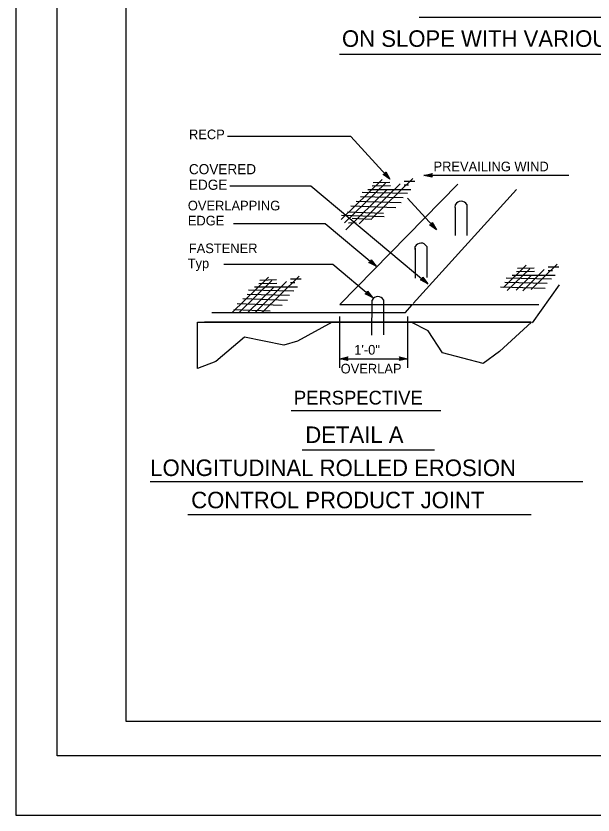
# Model space of a CAD drawing. Extents: x -894 to 866, y -472 to 714.
# Drawn here: x -894 to -475, y -472 to 108 of the extents above; entities that cross this region are included whole.
import ezdxf

# ---------------------------------------------------------------- set-up
doc = ezdxf.new("R2010")
doc.units = 0
for name, color, linetype in [('56 Stage 3 Anno', 7, 'Continuous'), ('57 Undefined', 7, 'Continuous'), ('58 Soundwalls', 7, 'Continuous'), ('60 Nongeo Data', 7, 'Continuous'), ('border_PLOTTING-ELEMENTS', 7, 'Continuous'), ('border_rw_22x34_Cut_Lines', 7, 'Continuous'), ('border_SHEET', 7, 'Continuous')]:
    doc.layers.add(name, color=color, linetype=linetype)

msp = doc.modelspace()

# ---------------------------------------------------------------- linework, layer by layer
at = {"layer": '56 Stage 3 Anno'}
for p, q in [((-625.76, -6.58), (-625.33, -5.11)), ((-625.44, -5.5), (-623.22, -9.35)), ((-625.33, -5.11), (-625.33, -5.11)), ((-625.33, -5.11), (-622.3, -10.35)), ((-627.26, -6.89), (-625.76, -6.58)), ((-622.3, -10.35), (-627.26, -6.89)), ((-627.26, -6.89), (-627.26, -6.89)), ((-623.23, -9.34), (-626.84, -6.82)), ((-624.14, -8.35), (-626.47, -6.72)), ((-625.06, -7.34), (-626.06, -6.65)), ((-625.68, -6.27), (-625.06, -7.34)), ((-625.54, -5.91), (-624.14, -8.35)), ((-622.3, -10.35), (-622.3, -10.35)), ((-597.58, -7.67), (-591.67, -6.36)), ((-591.67, -8.98), (-597.58, -7.67)), ((-597.58, -7.67), (-597.58, -7.67)), ((-591.89, -8.63), (-596.22, -7.67)), ((-596.21, -7.66), (-591.9, -6.71)), ((-594.86, -7.67), (-592.08, -7.05)), ((-592.12, -8.28), (-594.86, -7.67)), ((-593.5, -7.67), (-592.31, -7.41)), ((-592.29, -7.94), (-593.5, -7.67)), ((-591.67, -6.36), (-592.46, -7.67)), ((-592.46, -7.67), (-591.67, -8.98)), ((-591.67, -6.36), (-591.67, -6.36)), ((-591.67, -8.98), (-591.67, -8.98)), ((-593.5, -43.66), (-592, -43.35)), ((-588.54, -47.12), (-593.5, -43.66)), ((-593.5, -43.66), (-593.5, -43.66)), ((-589.47, -46.11), (-593.08, -43.59)), ((-590.38, -45.11), (-592.71, -43.48)), ((-591.3, -44.11), (-592.3, -43.42)), ((-592, -43.35), (-591.56, -41.88)), ((-591.92, -43.04), (-591.3, -44.11)), ((-591.78, -42.68), (-590.38, -45.11)), ((-591.68, -42.27), (-589.46, -46.12)), ((-591.56, -41.88), (-591.56, -41.88)), ((-591.56, -41.88), (-588.54, -47.12)), ((-588.54, -47.12), (-588.54, -47.12)), ((-636.16, -70.39), (-635.92, -68.88)), ((-635.98, -69.28), (-633.27, -72.8)), ((-635.92, -68.88), (-635.92, -68.88)), ((-635.92, -68.88), (-632.23, -73.67)), ((-637.6, -70.9), (-636.16, -70.39)), ((-632.23, -73.67), (-637.6, -70.9)), ((-637.6, -70.9), (-637.6, -70.9)), ((-633.28, -72.79), (-637.2, -70.77)), ((-634.32, -71.93), (-636.85, -70.62)), ((-635.36, -71.06), (-636.44, -70.5)), ((-636.12, -70.07), (-635.36, -71.06)), ((-636.03, -69.7), (-634.32, -71.93)), ((-632.23, -73.67), (-632.23, -73.67)), ((-600.18, -83.63), (-598.74, -83.13)), ((-594.81, -86.41), (-600.18, -83.63)), ((-600.18, -83.63), (-600.18, -83.63)), ((-595.86, -85.53), (-599.78, -83.51)), ((-596.9, -84.66), (-599.43, -83.36)), ((-597.94, -83.79), (-599.02, -83.24)), ((-598.74, -83.13), (-598.5, -81.61)), ((-598.7, -82.81), (-597.94, -83.79)), ((-598.61, -82.44), (-596.9, -84.66)), ((-598.56, -82.02), (-595.85, -85.54)), ((-598.5, -81.61), (-598.5, -81.61)), ((-598.5, -81.61), (-594.81, -86.41)), ((-594.81, -86.41), (-594.81, -86.41)), ((-638.86, -93.17), (-638.62, -91.65)), ((-638.82, -92.85), (-638.06, -93.83)), ((-638.73, -92.47), (-637.02, -94.7)), ((-638.68, -92.06), (-635.97, -95.57)), ((-638.62, -91.65), (-638.62, -91.65)), ((-638.62, -91.65), (-634.93, -96.44)), ((-640.3, -93.67), (-638.86, -93.17)), ((-634.93, -96.44), (-640.3, -93.67)), ((-640.3, -93.67), (-640.3, -93.67)), ((-635.98, -95.57), (-639.9, -93.55)), ((-637.02, -94.7), (-639.55, -93.39)), ((-638.06, -93.83), (-639.14, -93.27)), ((-634.93, -96.44), (-634.93, -96.44)), ((-659.08, -110.18), (-659.08, -147.53)), ((-609.58, -110.18), (-609.58, -147.53)), ((-658.75, -140.81), (-652.85, -139.5)), ((-658.75, -140.81), (-609.58, -140.81)), ((-652.85, -142.13), (-658.75, -140.81)), ((-658.75, -140.81), (-658.75, -140.81)), ((-653.06, -141.78), (-657.4, -140.81)), ((-657.39, -140.8), (-653.08, -139.85)), ((-656.04, -140.81), (-653.26, -140.19)), ((-653.29, -141.42), (-656.04, -140.81)), ((-654.68, -140.81), (-653.49, -140.55)), ((-653.47, -141.08), (-654.68, -140.81)), ((-652.85, -139.5), (-653.64, -140.81)), ((-653.64, -140.81), (-652.85, -142.13)), ((-652.85, -139.5), (-652.85, -139.5)), ((-652.85, -142.13), (-652.85, -142.13)), ((-614.69, -140.81), (-615.48, -139.49)), ((-615.48, -139.49), (-615.48, -139.49)), ((-615.48, -139.49), (-609.58, -140.81)), ((-609.58, -140.81), (-615.48, -142.12)), ((-615.48, -142.12), (-614.69, -140.81)), ((-615.48, -142.12), (-615.48, -142.12)), ((-615.27, -139.84), (-610.93, -140.81)), ((-610.95, -140.81), (-615.25, -141.76)), ((-612.3, -140.8), (-615.08, -141.42)), ((-615.04, -140.19), (-612.3, -140.8)), ((-614.87, -140.53), (-613.66, -140.8)), ((-613.66, -140.8), (-614.85, -141.07)), ((-609.58, -140.81), (-609.58, -140.81))]:
    msp.add_line(p, q, dxfattribs=at)
for points in [[(-650.77, 20.59), (-740.34, 20.62)], [(-650.77, 20.59), (-622.6, -10.05)], [(-492.33, -7.66), (-597.58, -7.66)], [(-738.7, -15.24), (-679.81, -15.24)], [(-679.81, -15.24), (-594.81, -86.41)], [(-609.54, -24.26), (-588.54, -47.12)], [(-735.98, -42.48), (-669.48, -42.48)], [(-669.48, -42.48), (-632.23, -73.67)], [(-743.09, -72.22), (-663.85, -72.22)], [(-663.85, -72.22), (-634.93, -96.44)]]:
    msp.add_lwpolyline(points, dxfattribs=at)
at = {"layer": '57 Undefined'}
for p, q in [((-601.15, 107.38), (-244.86, 107.38)), ((-659.06, 80.5), (-200.39, 80.5)), ((-694.03, -178.51), (-585.37, -178.51))]:
    msp.add_line(p, q, dxfattribs=at)
for points in [[(-686.02, -207.1), (-589.94, -207.1)], [(-796.6, -229.98), (-482.05, -229.98)], [(-769.15, -254), (-519.8, -254)]]:
    msp.add_lwpolyline(points, dxfattribs=at)
at = {"layer": '58 Soundwalls'}
msp.add_lwpolyline([(-664.36, -114.37), (-689.54, -128.12), (-699.52, -130.96), (-728.03, -125.27), (-748.93, -142.82), (-762.23, -148.03), (-762.23, -114.37), (-661.51, -114.37)], close=True, dxfattribs=at)
at = {"layer": '60 Nongeo Data'}
for p, q in [((-628.05, -10.68), (-657.83, -39.7)), ((-605.71, -9.97), (-635.49, -38.99)), ((-658.8, -101.55), (-573.05, -14)), ((-625.56, -13.16), (-655.35, -42.17)), ((-614.93, -13.87), (-644.71, -42.88)), ((-635.14, -15.28), (-622.02, -14.93)), ((-634.43, -12.8), (-622.37, -12.45)), ((-612.09, -11.74), (-604.29, -11.74)), ((-612.09, -14.57), (-608.9, -14.57)), ((-624.5, -18.11), (-654.28, -47.13)), ((-643.65, -23.06), (-612.8, -23.77)), ((-642.58, -19.88), (-609.61, -20.59)), ((-638.33, -17.76), (-607.13, -17.76)), ((-605.45, -100.62), (-530.44, -17.83)), ((-646.84, -26.25), (-614.22, -27.31)), ((-574.81, -31), (-574.8, -28.98)), ((-566.43, -28.83), (-566.43, -28.83)), ((-566.43, -28.83), (-566.43, -34.14)), ((-653.22, -34.03), (-626.98, -35.1)), ((-650.77, -29.84), (-618.15, -30.91)), ((-574.81, -31), (-574.81, -51.29)), ((-566.43, -34.14), (-566.43, -51.29)), ((-657.47, -36.51), (-626.63, -37.57)), ((-649.67, -38.63), (-635.49, -39.34)), ((-652.51, -42.17), (-646.84, -41.82)), ((-603.96, -60.48), (-603.98, -82.2)), ((-603.97, -61.42), (-603.96, -59.39)), ((-595.59, -59.25), (-595.59, -59.25)), ((-595.59, -59.25), (-595.59, -64.56)), ((-595.59, -64.56), (-595.59, -81.71)), ((-523.26, -72.95), (-539.8, -89.07)), ((-520.77, -75.43), (-537.14, -91.37)), ((-529.64, -75.07), (-517.58, -74.72)), ((-500.92, -72.24), (-519.73, -90.56)), ((-507.3, -74.01), (-499.5, -74.01)), ((-688.19, -80.92), (-715.17, -107.2)), ((-533.54, -80.03), (-502.34, -80.03)), ((-519.71, -80.38), (-530.55, -90.94)), ((-530.35, -77.55), (-517.23, -77.2)), ((-510.14, -76.13), (-525.84, -91.43)), ((-507.3, -76.84), (-504.11, -76.84)), ((-710.53, -81.63), (-736.65, -107.08)), ((-708.05, -84.1), (-731.66, -107.1)), ((-697.41, -84.81), (-720.36, -107.17)), ((-717.62, -86.23), (-704.5, -85.87)), ((-716.91, -83.75), (-704.86, -83.39)), ((-694.57, -82.69), (-686.77, -82.69)), ((-694.57, -85.52), (-691.38, -85.52)), ((-538.86, -85.33), (-508.01, -86.04)), ((-537.79, -82.15), (-504.82, -82.86)), ((-706.98, -89.06), (-725.55, -107.14)), ((-725.07, -90.83), (-692.09, -91.53)), ((-720.81, -88.7), (-689.61, -88.7)), ((-542.05, -88.52), (-509.43, -89.58)), ((-518.84, -114.71), (-499.1, -87.25)), ((-729.32, -97.19), (-696.7, -98.26)), ((-726.13, -94.01), (-695.28, -94.72)), ((-635.47, -123.85), (-635.29, -98.2)), ((-626.92, -98.06), (-627.1, -123.55)), ((-733.25, -100.79), (-700.63, -101.85)), ((-658.8, -101.55), (-514.23, -101.55)), ((-611.09, -107.15), (-606.4, -102.04)), ((-751.79, -107.15), (-611.09, -107.15)), ((-735.7, -104.98), (-709.47, -106.04)), ((-757.01, -114.37), (-519.45, -114.37))]:
    msp.add_line(p, q, dxfattribs=at)
msp.add_lwpolyline([(-757.01, -114.37), (-519.45, -114.37), (-542.73, -135.7), (-554.61, -144.24), (-584.07, -136.65), (-594.52, -120.53), (-606.87, -114.37), (-620.65, -114.37), (-519.92, -114.37)], close=True, dxfattribs=at)
for centre, end in [((-570.58, -31.12), 153.08323), ((-599.74, -61.54), 153.08323), ((-631.07, -100.35), 153.0867)]:
    msp.add_arc(centre, 4.74, 28.87521, end, dxfattribs=at)
at = {"layer": 'border_PLOTTING-ELEMENTS'}
for points in [[(-894.04, -472.44), (865.96, -472.44), (865.96, 713.56), (-894.04, 713.56)], [(-864.04, 670.56), (835.96, 670.56), (835.96, -429.44), (-864.04, -429.44)]]:
    msp.add_lwpolyline(points, close=True, dxfattribs=at)
at = {"layer": 'border_rw_22x34_Cut_Lines'}
msp.add_lwpolyline([(-864.04, 670.56), (835.96, 670.56), (835.96, -429.44), (-864.04, -429.44)], close=True, dxfattribs=at)
at = {"layer": 'border_SHEET'}
for p, q in [((-814.04, -404.44), (-814.04, 645.56)), ((810.96, -404.44), (-814.04, -404.44))]:
    msp.add_line(p, q, dxfattribs=at)

# ---------------------------------------------------------------- texts
at = {"layer": '57 Undefined'}
for s, height, p in [('ON SLOPE WITH VARIOUS KEY ENTRENCHMENTS', 12, (-657.16, 85.81)), ('RECP', 7, (-768.34, 18.68)), ('COVERED', 7.382, (-768.39, -6.79)), ('EDGE', 7.382, (-768.39, -18.11)), ('OVERLAPPING', 7, (-769.17, -33.06)), ('EDGE', 7, (-769.17, -43.99)), ('FASTENER', 7, (-768.47, -64.12)), ('Typ', 7, (-769.29, -75.06)), ('1\'-0"', 7, (-648.25, -137.84)), ('OVERLAP', 7, (-658.12, -151.56)), ('PERSPECTIVE', 10, (-692.1, -174.15))]:
    msp.add_text(s, height=height, dxfattribs=at).set_placement(p)
msp.add_text('PREVAILING WIND', height=7, rotation=359.97407, dxfattribs=at).set_placement((-590.65, -4.62))
at = {"layer": '60 Nongeo Data'}
for s, p in [('DETAIL A', (-683.81, -202.07)), ('LONGITUDINAL ROLLED EROSION', (-796.47, -226.09)), ('CONTROL PRODUCT JOINT', (-766.73, -249.53))]:
    msp.add_text(s, height=12, dxfattribs=at).set_placement(p)

doc.saveas('drawing.dxf')
